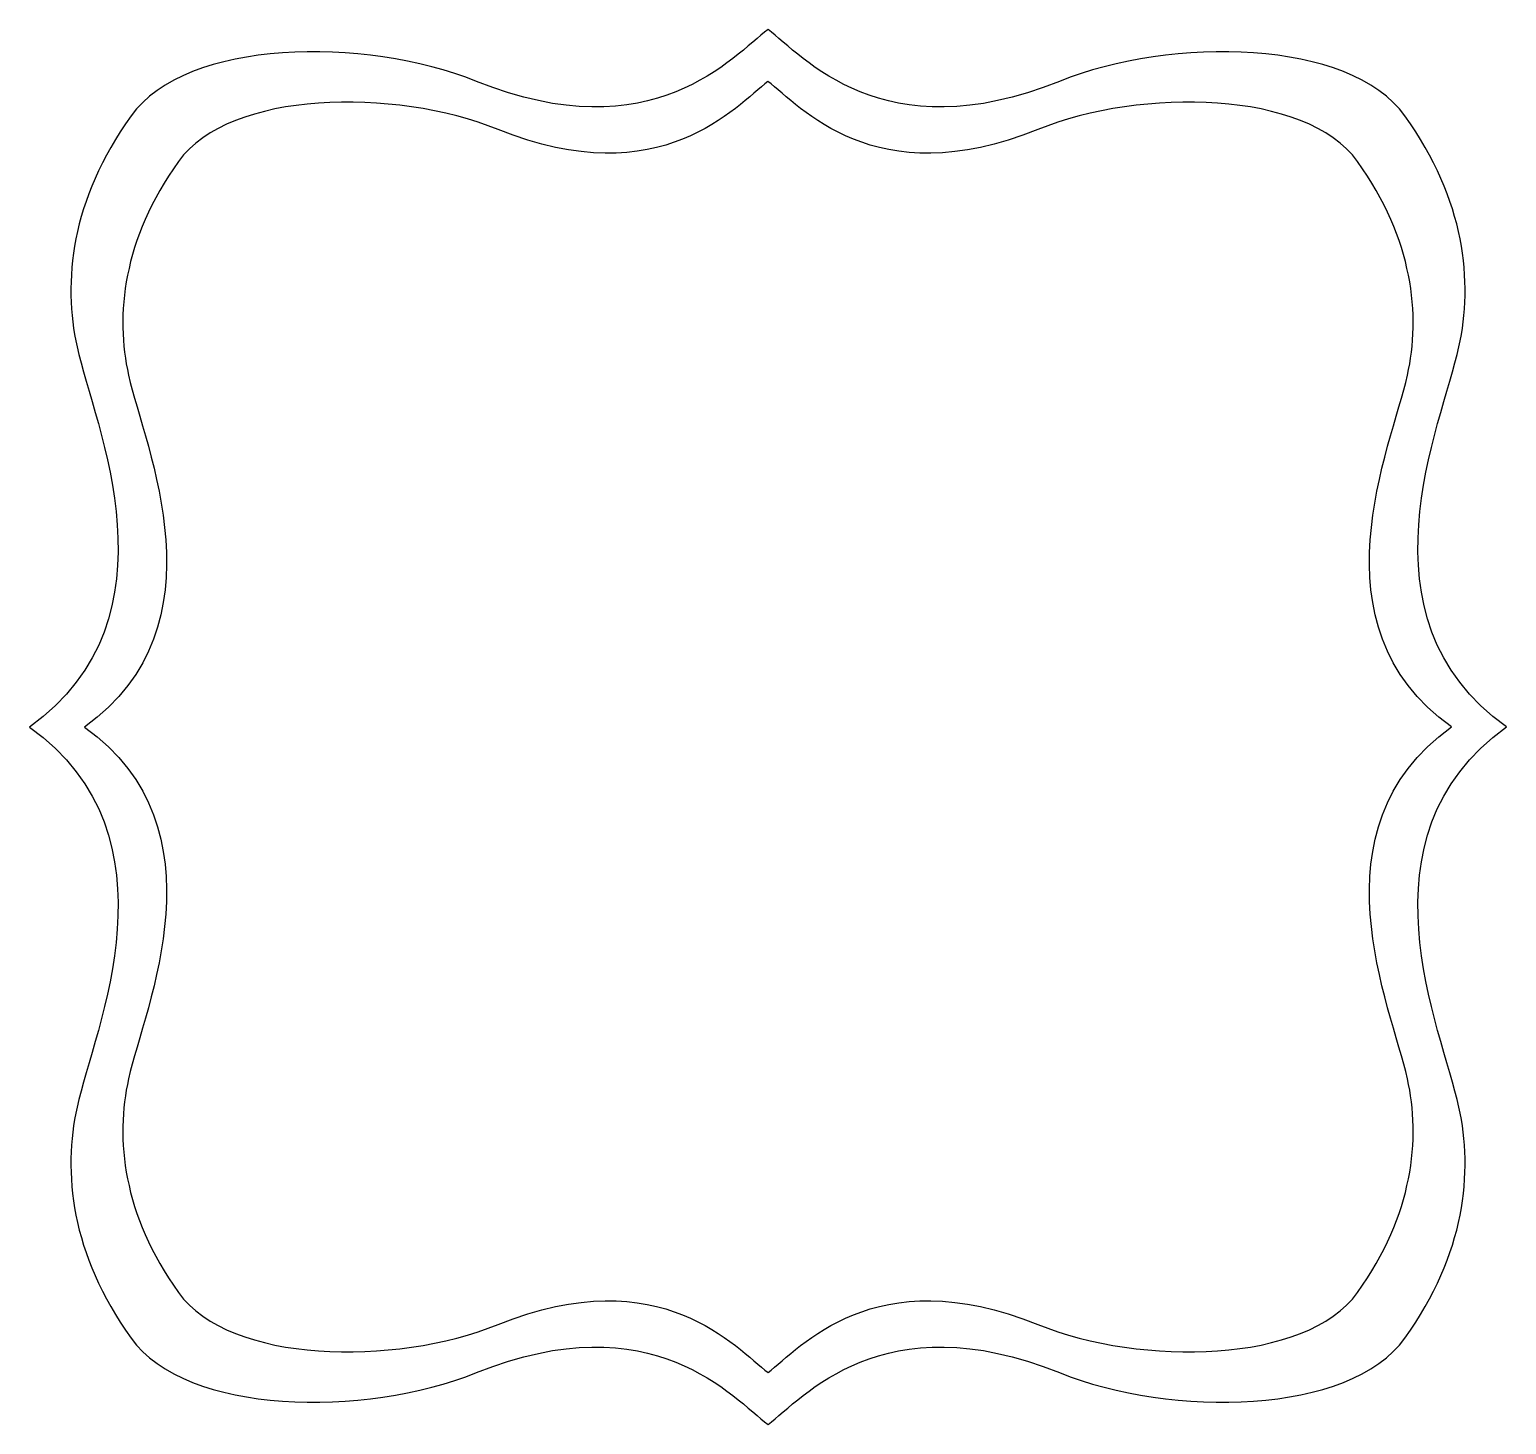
# Model space of a CAD drawing. Header units: centimetres. Extents: x -11.3 to 11.4, y -10.9 to 10.5.
import ezdxf

# ---------------------------------------------------------------- set-up
doc = ezdxf.new("R2010")
doc.units = ezdxf.units.CM
doc.header["$MEASUREMENT"] = 0
doc.layers.add('Camada 1', color=7, linetype='Continuous')

msp = doc.modelspace()

# ---------------------------------------------------------------- linework, layer by layer
at = {"layer": 'Camada 1'}
msp.add_open_spline([(0.03969, -10.93883), (-0.49167, -10.54029), (-1.7205, -9.04582), (-4.44383, -10.14177), (-4.44383, -10.14177), (-6.17164, -10.83712), (-8.90709, -10.79497), (-9.75756, -9.61043), (-9.75756, -9.61043), (-10.68746, -8.31522), (-10.8088, -7.05135), (-10.58782, -6.05684), (-10.58782, -6.05684), (-10.32216, -4.86122), (-8.96051, -1.90548), (-11.31848, -0.21167), (-11.31848, -0.21167), (-8.96051, 1.48209), (-10.32216, 4.43785), (-10.58786, 5.63345), (-10.58786, 5.63345), (-10.80884, 6.62799), (-10.6875, 7.8918), (-9.7576, 9.18704), (-9.7576, 9.18704), (-8.9071, 10.37163), (-6.17165, 10.41378), (-4.44384, 9.71843), (-4.44384, 9.71843), (-1.72053, 8.62248), (-0.4917, 10.11695), (0.03969, 10.51549), (0.03969, 10.51549), (0.57108, 10.11695), (1.79983, 8.62248), (4.52319, 9.71843), (4.52319, 9.71843), (6.251, 10.41378), (8.98642, 10.37163), (9.83692, 9.18707), (9.83692, 9.18707), (10.76682, 7.89183), (10.88816, 6.62802), (10.66721, 5.63348), (10.66721, 5.63348), (10.40154, 4.43788), (9.03986, 1.48211), (11.39786, -0.21162), (11.39786, -0.21162), (9.03987, -1.90543), (10.40154, -4.86114), (10.66721, -6.05679), (10.66721, -6.05679), (10.88824, -7.05136), (10.76685, -8.31514), (9.83692, -9.61038), (9.83692, -9.61038), (8.98642, -10.79495), (6.251, -10.83707), (4.52319, -10.14177), (4.52319, -10.14177), (1.79983, -9.04581), (0.57108, -10.54029), (0.03969, -10.93883)], degree=3, knots=[0, 0, 0, 0, 0.05882353, 0.05882353, 0.05882353, 0.05882353, 0.11764706, 0.11764706, 0.11764706, 0.11764706, 0.17647059, 0.17647059, 0.17647059, 0.17647059, 0.23529412, 0.23529412, 0.23529412, 0.23529412, 0.29411765, 0.29411765, 0.29411765, 0.29411765, 0.35294118, 0.35294118, 0.35294118, 0.35294118, 0.41176471, 0.41176471, 0.41176471, 0.41176471, 0.47058824, 0.47058824, 0.47058824, 0.47058824, 0.52941176, 0.52941176, 0.52941176, 0.52941176, 0.58823529, 0.58823529, 0.58823529, 0.58823529, 0.64705882, 0.64705882, 0.64705882, 0.64705882, 0.70588235, 0.70588235, 0.70588235, 0.70588235, 0.76470588, 0.76470588, 0.76470588, 0.76470588, 0.82352941, 0.82352941, 0.82352941, 0.82352941, 0.88235294, 0.88235294, 0.88235294, 0.88235294, 1, 1, 1, 1], dxfattribs=at)
at = {"layer": 'Camada 1', "color": 7}
msp.add_open_spline([(0.03969, -10.13918), (-0.45206, -9.77038), (-1.5893, -8.38729), (-4.10961, -9.40155), (-4.10961, -9.40155), (-5.70865, -10.04507), (-8.24018, -10.00607), (-9.02724, -8.90982), (-9.02724, -8.90982), (-9.88782, -7.71115), (-10.00014, -6.54151), (-9.79564, -5.62113), (-9.79564, -5.62113), (-9.54976, -4.51462), (-8.28961, -1.77919), (-10.47181, -0.21167), (-10.47181, -0.21167), (-8.28961, 1.35583), (-9.54976, 4.09128), (-9.79567, 5.19774), (-9.79567, 5.19774), (-10.00017, 6.11815), (-9.88788, 7.28774), (-9.02727, 8.48643), (-9.02727, 8.48643), (-8.24016, 9.58273), (-5.70863, 9.62173), (-4.10962, 8.97821), (-4.10962, 8.97821), (-1.58933, 7.96396), (-0.4521, 9.34701), (0.03968, 9.71584), (0.03968, 9.71584), (0.53146, 9.34701), (1.66861, 7.96393), (4.18896, 8.97821), (4.18896, 8.97821), (5.788, 9.62173), (8.3195, 9.58273), (9.10659, 8.48646), (9.10659, 8.48646), (9.96717, 7.28777), (10.07949, 6.11817), (9.87499, 5.19777), (9.87499, 5.19777), (9.62911, 4.09128), (8.36896, 1.35586), (10.55119, -0.21161), (10.55119, -0.21161), (8.36896, -1.77916), (9.62912, -4.51456), (9.87499, -5.62107), (9.87499, -5.62107), (10.07951, -6.5415), (9.96717, -7.71109), (9.10659, -8.90976), (9.10659, -8.90976), (8.31951, -10.00606), (5.78797, -10.04501), (4.18896, -9.40154), (4.18896, -9.40154), (1.66862, -8.38729), (0.53147, -9.77035), (0.03969, -10.13918)], degree=3, knots=[0, 0, 0, 0, 0.05882353, 0.05882353, 0.05882353, 0.05882353, 0.11764706, 0.11764706, 0.11764706, 0.11764706, 0.17647059, 0.17647059, 0.17647059, 0.17647059, 0.23529412, 0.23529412, 0.23529412, 0.23529412, 0.29411765, 0.29411765, 0.29411765, 0.29411765, 0.35294118, 0.35294118, 0.35294118, 0.35294118, 0.41176471, 0.41176471, 0.41176471, 0.41176471, 0.47058824, 0.47058824, 0.47058824, 0.47058824, 0.52941176, 0.52941176, 0.52941176, 0.52941176, 0.58823529, 0.58823529, 0.58823529, 0.58823529, 0.64705882, 0.64705882, 0.64705882, 0.64705882, 0.70588235, 0.70588235, 0.70588235, 0.70588235, 0.76470588, 0.76470588, 0.76470588, 0.76470588, 0.82352941, 0.82352941, 0.82352941, 0.82352941, 0.88235294, 0.88235294, 0.88235294, 0.88235294, 1, 1, 1, 1], dxfattribs=at)

doc.saveas('drawing.dxf')
